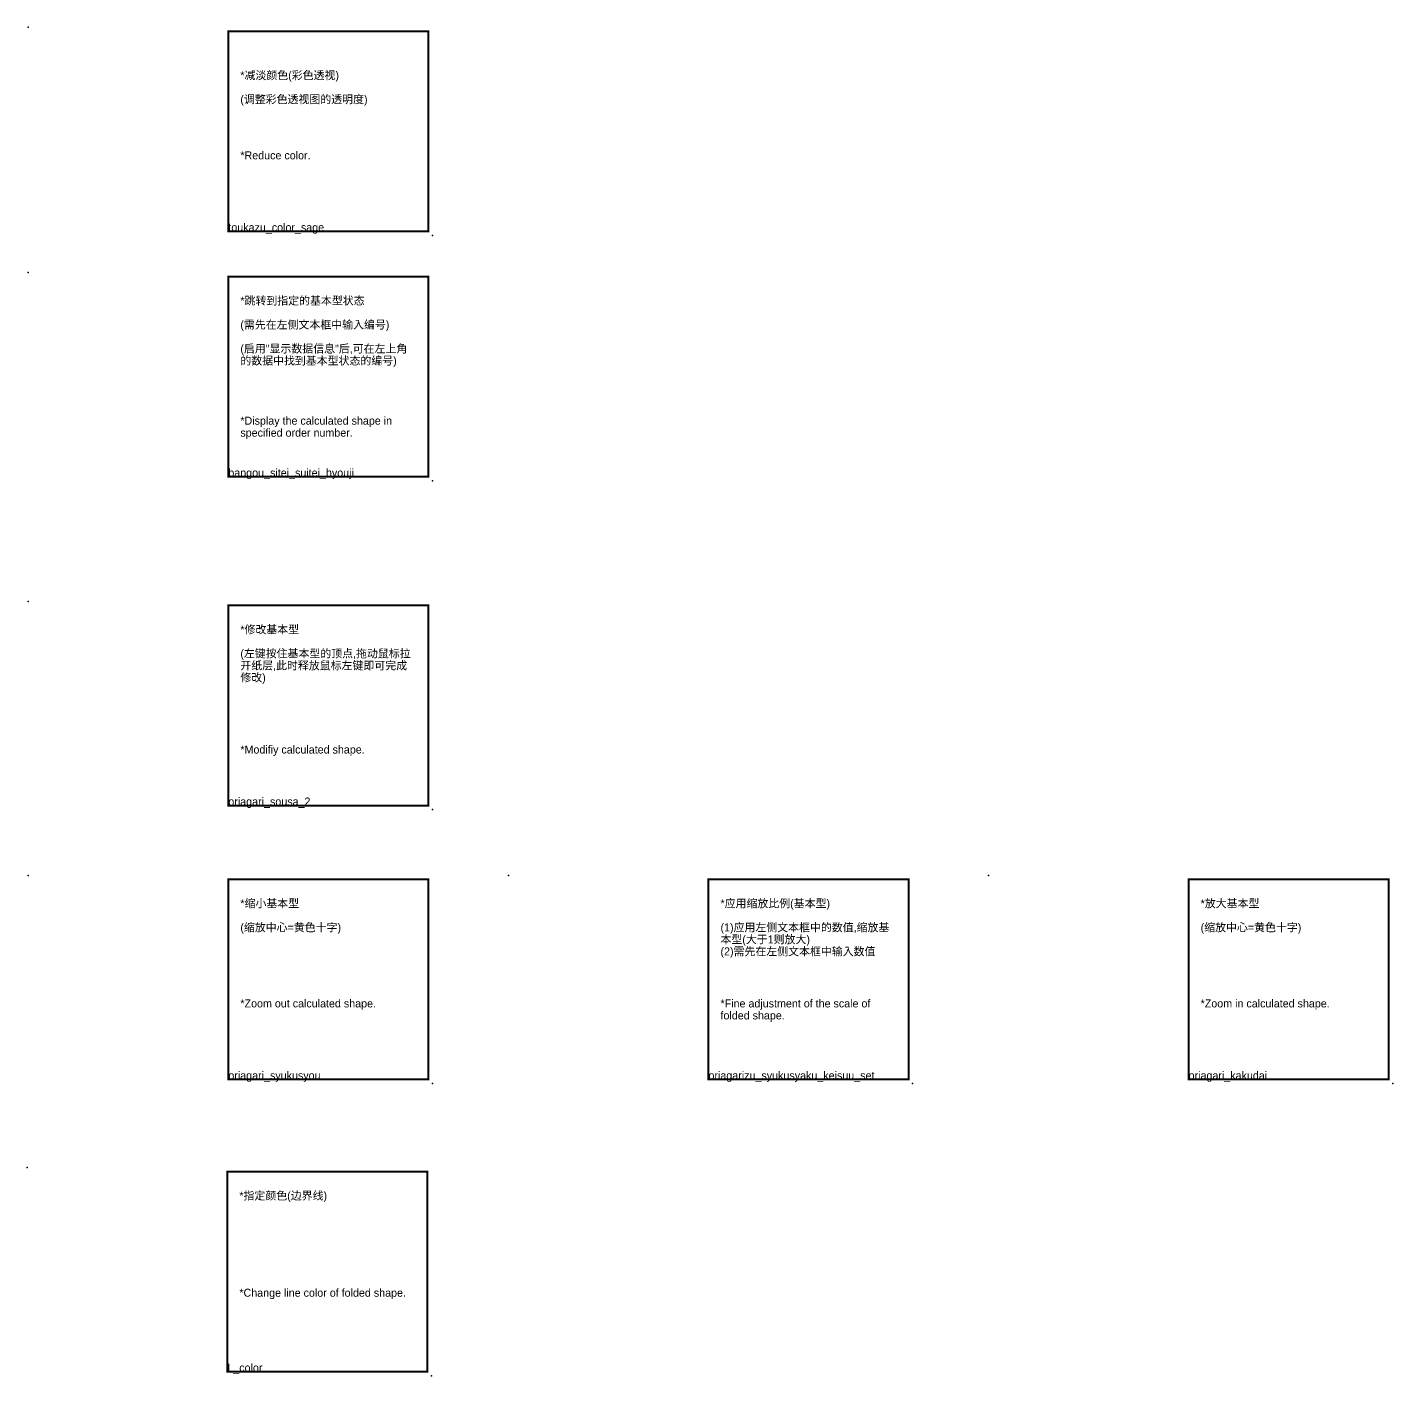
# Model space of a CAD drawing. Header units: millimetres. Extents: x -1842 to 3667, y -2745 to 2263.
# Drawn here: x 1757.7 to 2098.9, y -2524.3 to -2187.3 of the extents above; entities that cross this region are included whole.
import ezdxf

# ---------------------------------------------------------------- set-up
doc = ezdxf.new("R2010")
doc.units = ezdxf.units.MM
doc.header["$LTSCALE"] = 1000
doc.layers.add('1-中文', color=7, linetype='Continuous', lineweight=25)
doc.layers.add('2-英文', color=250, linetype='Continuous', lineweight=25)
doc.layers.add('3-图名', color=6, linetype='Continuous', plot=False, transparency=0.5)
doc.layers.add('4-图框', color=7, linetype='Continuous', true_color=0x81cde4)
doc.styles.add('kucha制图', font='')
doc.styles.get('kucha制图').set_extended_font_data('思源黑体 CN Regular')

# ---------------------------------------------------------------- blocks, each defined once
blk = doc.blocks.new('*U15')
at = {"color": 0, "const_width": 0.5}
blk.add_lwpolyline([(0, -50), (50, -50), (50, 0), (0, 0)], close=True, dxfattribs=at)
at = {"color": 8}
for p in [(-50, 1), (51, -51)]:
    blk.add_point(p, dxfattribs=at)
blk = doc.blocks.new('图名')
at = {"layer": '3-图名', "ltscale": 8, "style": 'kucha制图', "flags": 8}
blk.add_attdef('图名', (0, 0), '', height=2, dxfattribs=at)

msp = doc.modelspace()

# ---------------------------------------------------------------- block references
at = {"layer": '3-图名'}
ref = msp.add_blockref('图名', (1807.93, -2238.32), dxfattribs=at)
ref.add_attrib('图名', 'toukazu_color_sage', (1807.93, -2238.32), dxfattribs={"ltscale": 8, "height": 2, "style": 'kucha制图'})
ref = msp.add_blockref('图名', (1807.93, -2299.64), dxfattribs=at)
ref.add_attrib('图名', 'bangou_sitei_suitei_hyouji', (1807.93, -2299.64), dxfattribs={"ltscale": 8, "height": 2, "style": 'kucha制图'})
ref = msp.add_blockref('图名', (1807.93, -2381.83), dxfattribs=at)
ref.add_attrib('图名', 'oriagari_sousa_2', (1807.93, -2381.83), dxfattribs={"ltscale": 8, "height": 2, "style": 'kucha制图'})
ref = msp.add_blockref('图名', (1807.93, -2450.28), dxfattribs=at)
ref.add_attrib('图名', 'oriagari_syukusyou', (1807.93, -2450.28), dxfattribs={"ltscale": 8, "height": 2, "style": 'kucha制图'})
ref = msp.add_blockref('图名', (1927.93, -2450.28), dxfattribs=at)
ref.add_attrib('图名', 'oriagarizu_syukusyaku_keisuu_set', (1927.93, -2450.28), dxfattribs={"ltscale": 8, "height": 2, "style": 'kucha制图'})
ref = msp.add_blockref('图名', (2047.93, -2450.28), dxfattribs=at)
ref.add_attrib('图名', 'oriagari_kakudai', (2047.93, -2450.28), dxfattribs={"ltscale": 8, "height": 2, "style": 'kucha制图'})
ref = msp.add_blockref('图名', (1807.68, -2523.32), dxfattribs=at)
ref.add_attrib('图名', 'L_color', (1807.68, -2523.32), dxfattribs={"ltscale": 8, "height": 2, "style": 'kucha制图'})
at = {"layer": '4-图框'}
for p in [(1807.93, -2188.32), (1807.93, -2249.64), (1807.93, -2331.83), (1807.93, -2400.28), (1927.93, -2400.28), (2047.93, -2400.28), (1807.68, -2473.32)]:
    msp.add_blockref('*U15', p, dxfattribs=at)

# ---------------------------------------------------------------- texts
at = {"layer": '1-中文', "char_height": 2, "attachment_point": 1, "line_spacing_factor": 0.9, "style": 'kucha制图'}
for s, insert in [('*减淡颜色(彩色透视)\\P\\P(调整彩色透视图的透明度)', (1810.93, -2198.32)), ('*跳转到指定的基本型状态\\P\\P(需先在左侧文本框中输入编号)\\P\\P(启用"显示数据信息"后,可在左上角的数据中找到基本型状态的编号)', (1810.93, -2254.64)), ('*修改基本型\\P\\P(左键按住基本型的顶点,拖动鼠标拉开纸层,此时释放鼠标左键即可完成修改)', (1810.93, -2336.83)), ('*缩小基本型\\P\\P(缩放中心=黄色十字)', (1810.93, -2405.28)), ('*应用缩放比例(基本型)\\P\\P(1)应用左侧文本框中的数值,缩放基本型(大于1则放大)\\P(2)需先在左侧文本框中输入数值', (1930.93, -2405.28)), ('*放大基本型\\P\\P(缩放中心=黄色十字)', (2050.93, -2405.28)), ('*指定颜色(边界线)', (1810.68, -2478.32))]:
    msp.add_mtext_dynamic_manual_height_columns(s, width=44, gutter_width=12.5, heights=[0], dxfattribs=dict(at, insert=insert))
at = {"layer": '2-英文', "char_height": 2, "attachment_point": 1, "line_spacing_factor": 0.9, "style": 'kucha制图'}
for s, width, insert in [('*Reduce color.', 44, (1810.93, -2218.32)), ('*Display the calculated shape in specified order number.', 43.8707, (1810.93, -2284.64)), ('*Modifiy calculated shape.', 43.8707, (1810.93, -2366.83)), ('*Zoom out calculated shape.', 43.8707, (1810.93, -2430.28)), ('*Fine adjustment of the scale of folded shape.', 43.8707, (1930.93, -2430.28)), ('*Zoom in calculated shape.', 43.8707, (2050.93, -2430.28)), ('*Change line color of folded shape.', 47, (1810.68, -2502.59))]:
    msp.add_mtext_dynamic_manual_height_columns(s, width=width, gutter_width=12.5, heights=[0], dxfattribs=dict(at, insert=insert))

doc.saveas('drawing.dxf')
